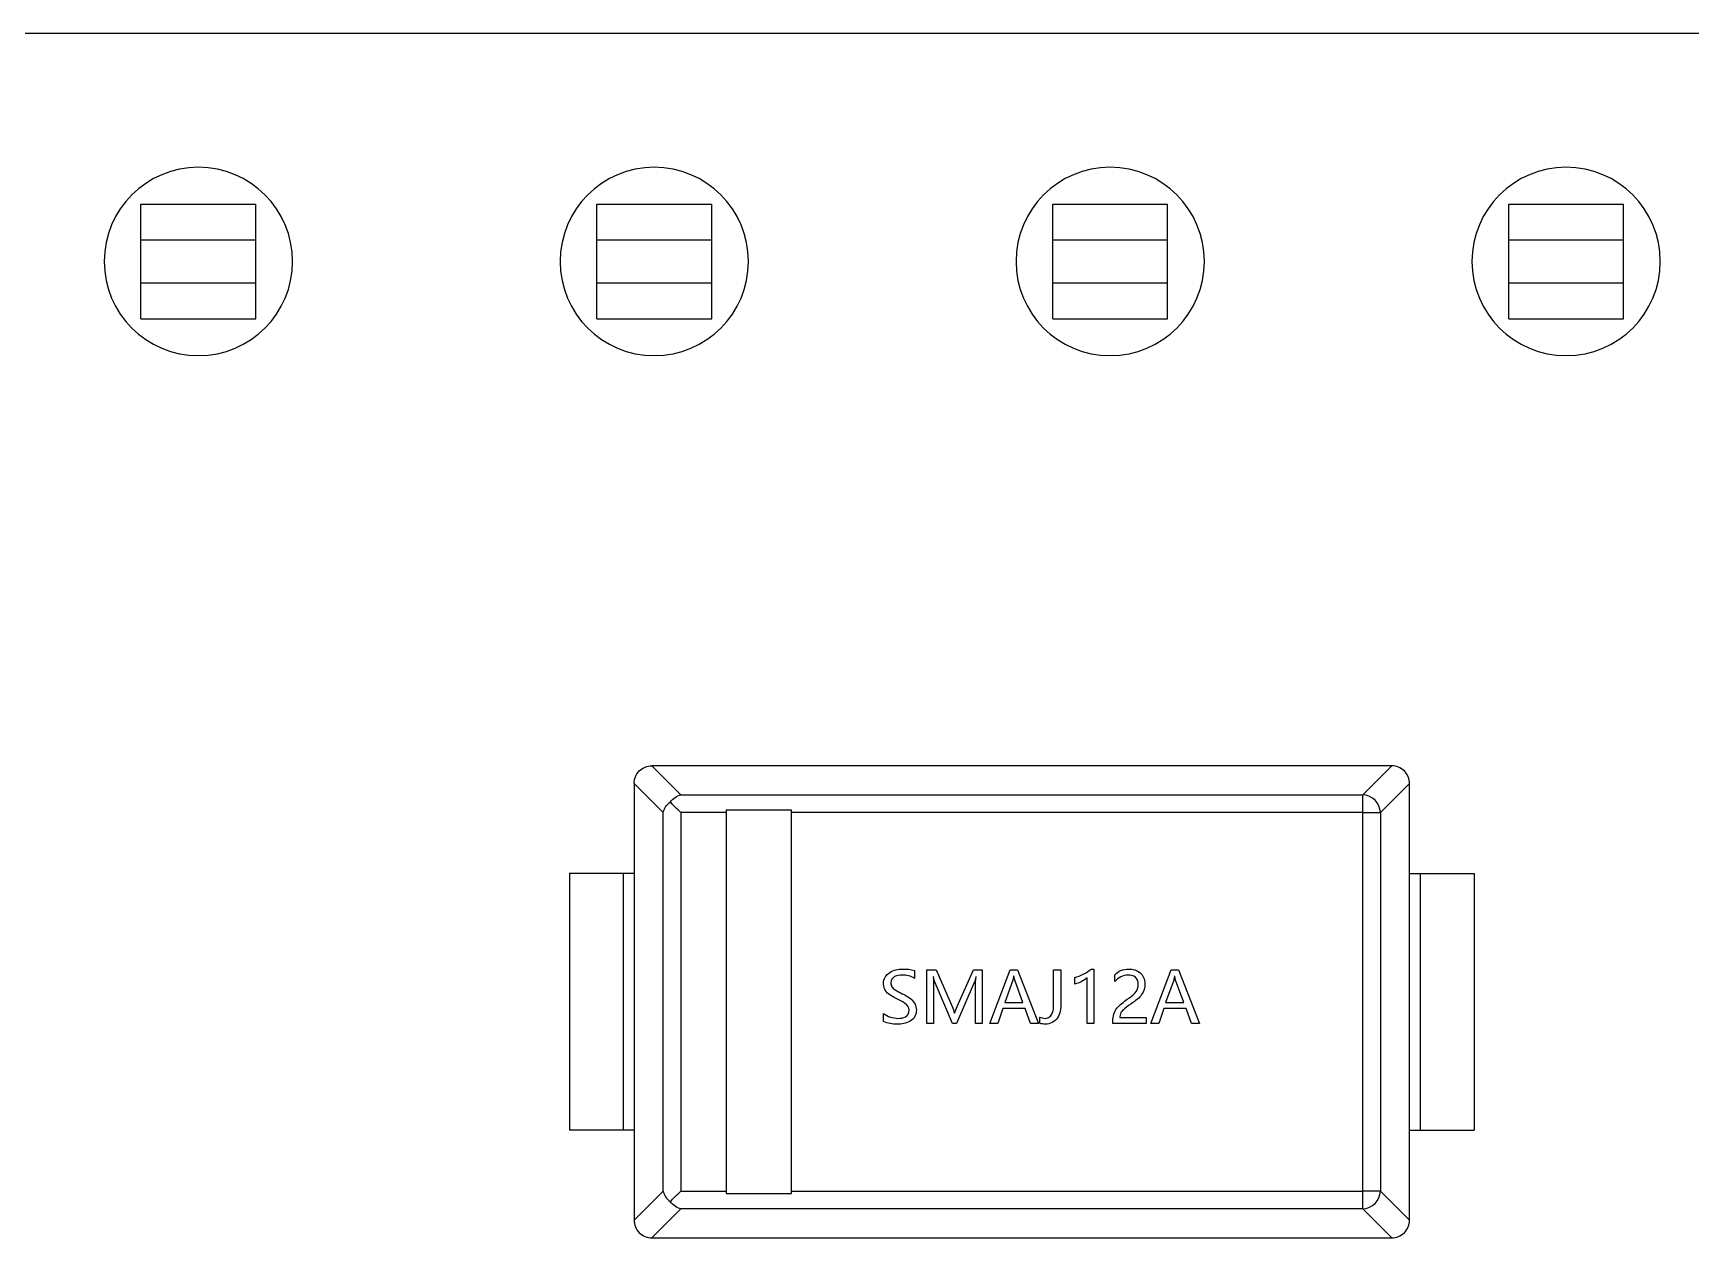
# Model space of a CAD drawing. Header units: millimetres. Extents: x 0 to 297, y 0 to 210.
# Drawn here: x 99.42 to 113.27, y 155.16 to 165.23 of the extents above; entities that cross this region are included whole.
import ezdxf

# ---------------------------------------------------------------- set-up
doc = ezdxf.new("R2010")
doc.units = ezdxf.units.MM

msp = doc.modelspace()

# ---------------------------------------------------------------- linework, layer by layer
at = {"color": 7, "linetype": 'Continuous', "lineweight": 25}
for p, q in [((35.462, 165.226), (135.962, 165.226)), ((100.322, 163.798), (101.282, 163.798)), ((100.322, 163.498), (100.322, 163.798)), ((101.282, 163.498), (101.282, 163.798)), ((104.132, 163.498), (104.132, 163.798)), ((104.132, 163.798), (105.092, 163.798)), ((105.092, 163.498), (105.092, 163.798)), ((107.942, 163.798), (108.902, 163.798)), ((107.942, 163.498), (107.942, 163.798)), ((108.902, 163.498), (108.902, 163.798)), ((111.752, 163.798), (112.712, 163.798)), ((111.752, 163.498), (111.752, 163.798)), ((112.712, 163.498), (112.712, 163.798)), ((100.322, 163.498), (101.282, 163.498)), ((100.322, 163.138), (100.322, 163.498)), ((101.282, 163.138), (101.282, 163.498)), ((104.132, 163.138), (104.132, 163.498)), ((104.132, 163.498), (105.092, 163.498)), ((105.092, 163.138), (105.092, 163.498)), ((107.942, 163.498), (108.902, 163.498)), ((107.942, 163.138), (107.942, 163.498)), ((108.902, 163.138), (108.902, 163.498)), ((111.752, 163.138), (111.752, 163.498)), ((111.752, 163.498), (112.712, 163.498)), ((112.712, 163.138), (112.712, 163.498)), ((100.322, 163.138), (101.282, 163.138)), ((100.322, 162.838), (100.322, 163.138)), ((101.282, 162.838), (101.282, 163.138)), ((104.132, 162.838), (104.132, 163.138)), ((104.132, 163.138), (105.092, 163.138)), ((105.092, 162.838), (105.092, 163.138)), ((107.942, 163.138), (108.902, 163.138)), ((107.942, 162.838), (107.942, 163.138)), ((108.902, 162.838), (108.902, 163.138)), ((111.752, 163.138), (112.712, 163.138)), ((111.752, 162.838), (111.752, 163.138)), ((112.712, 162.838), (112.712, 163.138)), ((100.322, 162.838), (101.282, 162.838)), ((104.132, 162.838), (105.092, 162.838)), ((107.942, 162.838), (108.902, 162.838)), ((111.752, 162.838), (112.712, 162.838)), ((104.591, 159.102), (104.833, 158.86)), ((110.775, 159.102), (104.591, 159.102)), ((110.533, 158.86), (110.775, 159.102)), ((104.686, 158.712), (104.443, 158.955)), ((104.443, 158.955), (104.443, 158.202)), ((110.923, 158.955), (110.68, 158.712)), ((110.923, 158.202), (110.923, 158.955)), ((104.833, 158.86), (110.533, 158.86)), ((110.533, 158.712), (110.533, 158.86)), ((104.686, 155.548), (104.686, 158.712)), ((105.212, 158.712), (104.833, 158.712)), ((104.833, 158.712), (104.833, 155.548)), ((105.758, 158.733), (105.212, 158.733)), ((105.212, 158.733), (105.212, 158.712)), ((105.212, 158.712), (105.212, 155.548)), ((105.758, 158.712), (105.758, 158.733)), ((110.533, 158.712), (105.758, 158.712)), ((105.758, 155.548), (105.758, 158.712)), ((110.533, 155.548), (110.533, 158.712)), ((110.533, 158.712), (110.68, 158.712)), ((110.68, 158.712), (110.68, 155.548)), ((103.903, 158.202), (103.903, 156.057)), ((104.353, 158.202), (103.903, 158.202)), ((104.353, 158.202), (104.353, 156.057)), ((104.443, 158.202), (104.353, 158.202)), ((104.443, 158.202), (104.443, 156.057)), ((110.923, 156.057), (110.923, 158.202)), ((110.923, 158.202), (111.013, 158.202)), ((111.013, 158.202), (111.013, 156.057)), ((111.013, 158.202), (111.463, 158.202)), ((111.463, 158.202), (111.463, 156.057)), ((106.786, 157.392), (106.786, 157.326)), ((106.89, 156.948), (106.89, 157.398)), ((106.89, 157.398), (106.967, 157.398)), ((106.967, 157.398), (107.1, 157.091)), ((107.144, 157.092), (107.28, 157.398)), ((107.28, 157.398), (107.351, 157.398)), ((107.351, 157.398), (107.351, 156.948)), ((107.417, 156.948), (107.587, 157.398)), ((107.587, 157.398), (107.647, 157.398)), ((107.647, 157.398), (107.823, 156.948)), ((107.949, 157.111), (107.949, 157.398)), ((107.949, 157.398), (108.01, 157.398)), ((108.01, 157.398), (108.01, 157.113)), ((108.263, 157.404), (108.284, 157.404)), ((108.284, 157.404), (108.284, 156.948)), ((108.761, 156.948), (108.932, 157.398)), ((108.932, 157.398), (108.992, 157.398)), ((108.992, 157.398), (109.168, 156.948)), ((106.945, 157.338), (106.943, 157.338)), ((106.945, 157.246), (106.945, 156.948)), ((107.104, 156.948), (106.958, 157.29)), ((107.286, 157.292), (107.137, 156.948)), ((107.296, 156.948), (107.296, 157.249)), ((107.301, 157.338), (107.299, 157.338)), ((107.608, 157.312), (107.541, 157.124)), ((107.617, 157.344), (107.615, 157.344)), ((107.691, 157.124), (107.624, 157.312)), ((108.125, 157.278), (108.125, 157.333)), ((108.229, 156.948), (108.229, 157.331)), ((108.46, 157.3), (108.46, 157.355)), ((108.953, 157.312), (108.885, 157.124)), ((108.961, 157.344), (108.96, 157.344)), ((109.036, 157.124), (108.968, 157.312)), ((107.541, 157.124), (107.691, 157.124)), ((108.885, 157.124), (109.036, 157.124)), ((106.528, 156.966), (106.528, 157.032)), ((107.12, 157.036), (107.122, 157.036)), ((107.526, 157.075), (107.483, 156.948)), ((107.712, 157.075), (107.526, 157.075)), ((107.757, 156.948), (107.712, 157.075)), ((107.834, 156.951), (107.834, 157.003)), ((108.443, 156.948), (108.443, 156.971)), ((108.502, 156.998), (108.723, 156.998)), ((108.723, 156.998), (108.723, 156.948)), ((108.87, 157.075), (108.827, 156.948)), ((109.056, 157.075), (108.87, 157.075)), ((109.102, 156.948), (109.056, 157.075)), ((106.945, 156.948), (106.89, 156.948)), ((107.137, 156.948), (107.104, 156.948)), ((107.351, 156.948), (107.296, 156.948)), ((107.483, 156.948), (107.417, 156.948)), ((107.823, 156.948), (107.757, 156.948)), ((108.284, 156.948), (108.229, 156.948)), ((108.723, 156.948), (108.443, 156.948)), ((108.827, 156.948), (108.761, 156.948)), ((109.168, 156.948), (109.102, 156.948)), ((104.353, 156.057), (103.903, 156.057)), ((104.443, 156.057), (104.353, 156.057)), ((104.443, 156.057), (104.443, 155.305)), ((110.923, 155.305), (110.923, 156.057)), ((110.923, 156.057), (111.013, 156.057)), ((111.013, 156.057), (111.463, 156.057)), ((104.443, 155.305), (104.686, 155.548)), ((104.833, 155.548), (105.212, 155.548)), ((105.212, 155.548), (105.212, 155.527)), ((105.212, 155.527), (105.758, 155.527)), ((105.758, 155.548), (110.533, 155.548)), ((105.758, 155.527), (105.758, 155.548)), ((110.68, 155.548), (110.533, 155.548)), ((110.533, 155.4), (110.533, 155.548)), ((110.68, 155.548), (110.923, 155.305)), ((104.833, 155.4), (104.591, 155.157)), ((110.533, 155.4), (104.833, 155.4)), ((110.775, 155.157), (110.533, 155.4)), ((104.591, 155.157), (110.775, 155.157))]:
    msp.add_line(p, q, dxfattribs=at)
for centre, radius, start, end in [((100.802, 163.318), 0.787, 0, 180), ((104.612, 163.318), 0.787, 0, 180), ((108.422, 163.318), 0.787, 0, 180), ((112.232, 163.318), 0.787, 0, 180), ((100.802, 163.318), 0.787, 180, 0), ((104.612, 163.318), 0.787, 180, 0), ((108.422, 163.318), 0.787, 180, 0), ((112.232, 163.318), 0.787, 180, 0), ((110.527, 158.707), 0.153, 1.9981, 88.0019), ((110.527, 155.553), 0.153, 271.9981, 358.0019)]:
    msp.add_arc(centre, radius, start, end, dxfattribs=at)
for points, knots in [([(104.443, 158.955), (104.443, 158.99), (104.457, 159.031), (104.515, 159.088), (104.555, 159.102), (104.591, 159.102)], [0, 0, 0, 0, 0.5, 0.5, 1, 1, 1, 1]), ([(110.923, 158.955), (110.923, 158.99), (110.909, 159.031), (110.851, 159.088), (110.811, 159.102), (110.775, 159.102)], [0, 0, 0, 0, 0.5, 0.5, 1, 1, 1, 1]), ([(106.528, 157.283), (106.528, 157.302), (106.532, 157.321), (106.551, 157.353), (106.565, 157.366), (106.612, 157.396), (106.65, 157.403), (106.687, 157.404)], [0, 0, 0, 0, 0.25, 0.25, 0.5, 0.5, 1, 1, 1, 1]), ([(108.46, 157.355), (108.475, 157.37), (108.492, 157.384), (108.532, 157.401), (108.554, 157.403), (108.576, 157.404)], [0, 0, 0, 0, 0.5, 0.5, 1, 1, 1, 1]), ([(108.576, 157.404), (108.61, 157.403), (108.645, 157.395), (108.698, 157.352), (108.711, 157.317), (108.712, 157.283)], [0, 0, 0, 0, 0.5, 0.5, 1, 1, 1, 1]), ([(106.638, 157.155), (106.611, 157.169), (106.584, 157.183), (106.54, 157.223), (106.529, 157.253), (106.528, 157.283)], [0, 0, 0, 0, 0.5, 0.5, 1, 1, 1, 1]), ([(106.682, 157.354), (106.661, 157.354), (106.639, 157.351), (106.602, 157.33), (106.589, 157.31), (106.588, 157.289)], [0, 0, 0, 0, 0.5, 0.5, 1, 1, 1, 1]), ([(106.588, 157.289), (106.588, 157.277), (106.591, 157.266), (106.603, 157.246), (106.613, 157.238), (106.642, 157.219), (106.663, 157.208), (106.684, 157.198)], [0, 0, 0, 0, 0.25, 0.25, 0.5, 0.5, 1, 1, 1, 1]), ([(108.565, 157.151), (108.588, 157.166), (108.61, 157.183), (108.647, 157.224), (108.656, 157.251), (108.657, 157.279)], [0, 0, 0, 0, 0.5, 0.5, 1, 1, 1, 1]), ([(108.657, 157.279), (108.657, 157.301), (108.649, 157.323), (108.615, 157.35), (108.592, 157.354), (108.571, 157.354)], [0, 0, 0, 0, 0.5, 0.5, 1, 1, 1, 1]), ([(108.712, 157.283), (108.712, 157.25), (108.703, 157.217), (108.665, 157.163), (108.639, 157.142), (108.611, 157.123)], [0, 0, 0, 0, 0.5, 0.5, 1, 1, 1, 1]), ([(106.742, 157.059), (106.741, 157.084), (106.725, 157.106), (106.683, 157.134), (106.66, 157.144), (106.638, 157.155)], [0, 0, 0, 0, 0.5, 0.5, 1, 1, 1, 1]), ([(106.684, 157.198), (106.712, 157.184), (106.74, 157.169), (106.787, 157.126), (106.801, 157.096), (106.802, 157.064)], [0, 0, 0, 0, 0.5, 0.5, 1, 1, 1, 1]), ([(107.879, 156.992), (107.892, 156.993), (107.905, 156.996), (107.926, 157.011), (107.933, 157.023), (107.948, 157.059), (107.949, 157.086), (107.949, 157.111)], [0, 0, 0, 0, 0.25, 0.25, 0.5, 0.5, 1, 1, 1, 1]), ([(108.01, 157.113), (108.009, 157.073), (108.004, 157.031), (107.971, 156.98), (107.956, 156.966), (107.92, 156.947), (107.9, 156.943), (107.88, 156.943)], [0, 0, 0, 0, 0.5, 0.5, 0.75, 0.75, 1, 1, 1, 1]), ([(108.443, 156.971), (108.444, 157.009), (108.454, 157.048), (108.502, 157.106), (108.534, 157.129), (108.565, 157.151)], [0, 0, 0, 0, 0.5, 0.5, 1, 1, 1, 1]), ([(108.611, 157.123), (108.588, 157.107), (108.564, 157.09), (108.53, 157.062), (108.519, 157.052), (108.505, 157.027), (108.503, 157.012), (108.502, 156.998)], [0, 0, 0, 0, 0.5, 0.5, 0.75, 0.75, 1, 1, 1, 1]), ([(106.802, 157.064), (106.802, 157.045), (106.799, 157.026), (106.781, 156.992), (106.767, 156.979), (106.719, 156.948), (106.679, 156.944), (106.641, 156.943)], [0, 0, 0, 0, 0.25, 0.25, 0.5, 0.5, 1, 1, 1, 1]), ([(106.648, 156.992), (106.67, 156.993), (106.692, 156.994), (106.731, 157.015), (106.741, 157.038), (106.742, 157.059)], [0, 0, 0, 0, 0.5, 0.5, 1, 1, 1, 1]), ([(104.443, 155.305), (104.443, 155.27), (104.457, 155.229), (104.515, 155.172), (104.555, 155.157), (104.591, 155.157)], [0, 0, 0, 0, 0.5, 0.5, 1, 1, 1, 1]), ([(110.775, 155.157), (110.811, 155.157), (110.851, 155.172), (110.909, 155.229), (110.923, 155.27), (110.923, 155.305)], [0, 0, 0, 0, 0.5, 0.5, 1, 1, 1, 1])]:
    msp.add_open_spline(points, degree=3, knots=knots, dxfattribs=at)
for points in [[(104.686, 158.712), (104.692, 158.744), (104.715, 158.777), (104.745, 158.8)], [(104.745, 158.8), (104.768, 158.83), (104.802, 158.853), (104.833, 158.86)], [(104.833, 158.712), (104.803, 158.743), (104.77, 158.775), (104.745, 158.8)], [(106.687, 157.404), (106.72, 157.404), (106.754, 157.403), (106.786, 157.392)], [(108.125, 157.333), (108.175, 157.347), (108.222, 157.371), (108.263, 157.404)], [(106.786, 157.326), (106.756, 157.346), (106.719, 157.354), (106.682, 157.354)], [(106.943, 157.338), (106.945, 157.307), (106.945, 157.277), (106.945, 157.246)], [(106.958, 157.29), (106.952, 157.305), (106.949, 157.322), (106.945, 157.338)], [(107.299, 157.338), (107.295, 157.323), (107.292, 157.307), (107.286, 157.292)], [(107.296, 157.249), (107.296, 157.279), (107.298, 157.308), (107.301, 157.338)], [(107.615, 157.344), (107.614, 157.333), (107.611, 157.322), (107.608, 157.312)], [(107.624, 157.312), (107.62, 157.322), (107.619, 157.333), (107.617, 157.344)], [(108.229, 157.331), (108.2, 157.304), (108.163, 157.288), (108.125, 157.278)], [(108.571, 157.354), (108.528, 157.353), (108.489, 157.33), (108.46, 157.3)], [(108.96, 157.344), (108.958, 157.333), (108.956, 157.322), (108.953, 157.312)], [(108.968, 157.312), (108.965, 157.322), (108.963, 157.333), (108.961, 157.344)], [(106.528, 157.032), (106.562, 157.006), (106.605, 156.993), (106.648, 156.992)], [(106.641, 156.943), (106.602, 156.944), (106.562, 156.947), (106.528, 156.966)], [(107.1, 157.091), (107.108, 157.073), (107.115, 157.055), (107.12, 157.036)], [(107.122, 157.036), (107.129, 157.055), (107.136, 157.074), (107.144, 157.092)], [(107.834, 157.003), (107.848, 156.996), (107.863, 156.993), (107.879, 156.992)], [(107.88, 156.943), (107.864, 156.943), (107.849, 156.945), (107.834, 156.951)], [(104.686, 155.548), (104.692, 155.516), (104.715, 155.483), (104.745, 155.46)], [(104.745, 155.46), (104.77, 155.485), (104.803, 155.517), (104.833, 155.548)], [(104.833, 155.4), (104.802, 155.407), (104.768, 155.429), (104.745, 155.46)]]:
    msp.add_open_spline(points, degree=3, dxfattribs=at)

doc.saveas('drawing.dxf')
